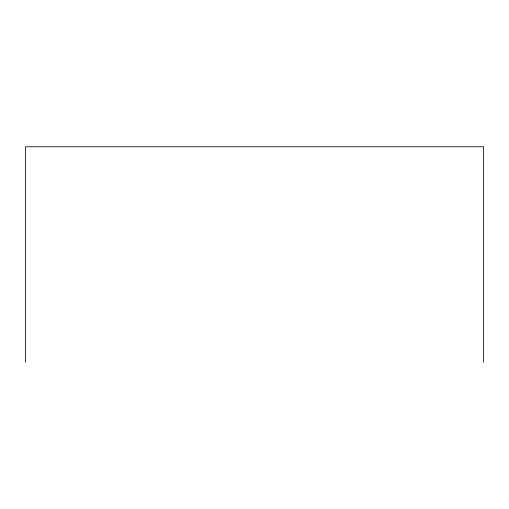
<?xml version="1.0" encoding="UTF-8"?>
<svg xmlns="http://www.w3.org/2000/svg" width="509" height="509" viewBox="0 0 509 509"><rect width="100%" height="100%" fill="white"/><g stroke="black" fill="none" stroke-linecap="round" stroke-linejoin="round"><path stroke-width="0.76" d="M483.55 362.23L483.55 146.77L25.45 146.77L25.45 362.23"/></g></svg>
